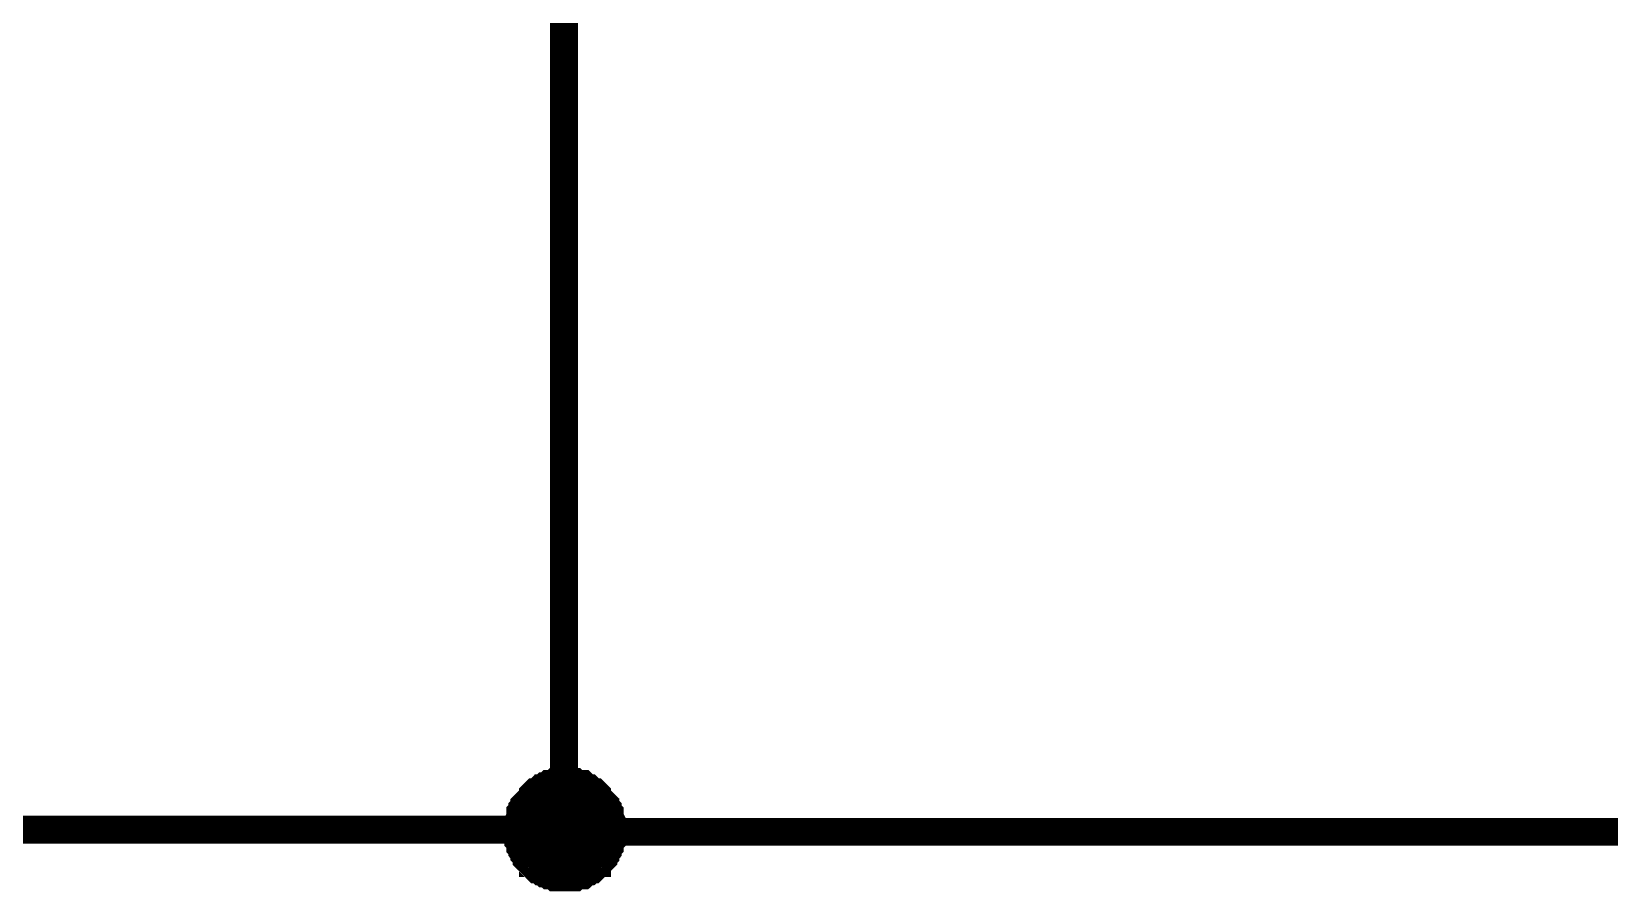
# Model space of a CAD drawing. Header units: millimetres. Extents: x 0 to 800, y 0 to 567.
# Drawn here: x 723.76 to 740.76, y 187.33 to 196.59 of the extents above; entities that cross this region are included whole.
import ezdxf

# ---------------------------------------------------------------- set-up
doc = ezdxf.new("R2010")
doc.units = ezdxf.units.MM
doc.layers.add('Sheet', color=255, linetype='Continuous')

msp = doc.modelspace()

# ---------------------------------------------------------------- linework, layer by layer
at = {"layer": 'Sheet'}
for points, const_width in [([(729.498, 197.647), (729.498, 187.97), (744.505, 187.97), (763.544, 187.97), (763.544, 214.267)], 0.3), ([(729.005, 187.993), (729.005, 188.015), (729.005, 188.038), (729.005, 188.06), (729.005, 188.082), (729.027, 188.127), (729.027, 188.15), (729.027, 188.172), (729.05, 188.194), (729.05, 188.217), (729.072, 188.239), (729.072, 188.262), (729.094, 188.284), (729.094, 188.284), (729.117, 188.306), (729.139, 188.329), (729.162, 188.351), (729.162, 188.374), (729.184, 188.396), (729.206, 188.396), (729.229, 188.418), (729.251, 188.441), (729.274, 188.441), (729.296, 188.463), (729.318, 188.463), (729.341, 188.486), (729.363, 188.486), (729.386, 188.486), (729.408, 188.508), (729.43, 188.508), (729.475, 188.508), (729.498, 188.508), (729.52, 188.508)], 0.3), ([(729.005, 187.993), (729.005, 188.015), (729.005, 188.038), (729.005, 188.06), (729.005, 188.082), (729.027, 188.127), (729.027, 188.15), (729.027, 188.172), (729.05, 188.194), (729.05, 188.217), (729.072, 188.239), (729.072, 188.262), (729.094, 188.284), (729.094, 188.284), (729.117, 188.306), (729.139, 188.329), (729.162, 188.351), (729.162, 188.374), (729.184, 188.396), (729.206, 188.396), (729.229, 188.418), (729.251, 188.441), (729.274, 188.441), (729.296, 188.463), (729.318, 188.463), (729.341, 188.486), (729.363, 188.486), (729.386, 188.486), (729.408, 188.508), (729.43, 188.508), (729.475, 188.508), (729.498, 188.508), (729.52, 188.508)], 0.3), ([(729.005, 187.993), (729.005, 188.015), (729.005, 188.038), (729.005, 188.06), (729.005, 188.082), (729.027, 188.127), (729.027, 188.15), (729.027, 188.172), (729.05, 188.194), (729.05, 188.217), (729.072, 188.239), (729.072, 188.262), (729.094, 188.284), (729.094, 188.284), (729.117, 188.306), (729.139, 188.329), (729.162, 188.351), (729.162, 188.374), (729.184, 188.396), (729.206, 188.396), (729.229, 188.418), (729.251, 188.441), (729.274, 188.441), (729.296, 188.463), (729.318, 188.463), (729.341, 188.486), (729.363, 188.486), (729.386, 188.486), (729.408, 188.508), (729.43, 188.508), (729.475, 188.508), (729.498, 188.508), (729.52, 188.508)], 0.3), ([(729.005, 187.993), (729.005, 188.015), (729.005, 188.038), (729.005, 188.06), (729.005, 188.082), (729.027, 188.127), (729.027, 188.15), (729.027, 188.172), (729.05, 188.194), (729.05, 188.217), (729.072, 188.239), (729.072, 188.262), (729.094, 188.284), (729.094, 188.284), (729.117, 188.306), (729.139, 188.329), (729.162, 188.351), (729.162, 188.374), (729.184, 188.396), (729.206, 188.396), (729.229, 188.418), (729.251, 188.441), (729.274, 188.441), (729.296, 188.463), (729.318, 188.463), (729.341, 188.486), (729.363, 188.486), (729.386, 188.486), (729.408, 188.508), (729.43, 188.508), (729.475, 188.508), (729.498, 188.508), (729.52, 188.508)], 0.3), ([(729.52, 188.508), (729.52, 188.508)], 0.3), ([(729.52, 188.508), (729.542, 188.508), (729.565, 188.508), (729.587, 188.508), (729.61, 188.508), (729.632, 188.486), (729.654, 188.486), (729.699, 188.486), (729.722, 188.463), (729.722, 188.463), (729.744, 188.441), (729.766, 188.441), (729.789, 188.418), (729.811, 188.396), (729.834, 188.396), (729.856, 188.374), (729.856, 188.351), (729.878, 188.329), (729.901, 188.306), (729.923, 188.284), (729.923, 188.284), (729.946, 188.262), (729.946, 188.239), (729.968, 188.217), (729.968, 188.194), (729.99, 188.172), (729.99, 188.15), (729.99, 188.127), (730.013, 188.082), (730.013, 188.06), (730.013, 188.038), (730.013, 188.015), (730.013, 187.993)], 0.3), ([(729.52, 188.508), (729.52, 188.508)], 0.3), ([(729.52, 188.508), (729.542, 188.508), (729.565, 188.508), (729.587, 188.508), (729.61, 188.508), (729.632, 188.486), (729.654, 188.486), (729.699, 188.486), (729.722, 188.463), (729.722, 188.463), (729.744, 188.441), (729.766, 188.441), (729.789, 188.418), (729.811, 188.396), (729.834, 188.396), (729.856, 188.374), (729.856, 188.351), (729.878, 188.329), (729.901, 188.306), (729.923, 188.284), (729.923, 188.284), (729.946, 188.262), (729.946, 188.239), (729.968, 188.217), (729.968, 188.194), (729.99, 188.172), (729.99, 188.15), (729.99, 188.127), (730.013, 188.082), (730.013, 188.06), (730.013, 188.038), (730.013, 188.015), (730.013, 187.993)], 0.3), ([(729.52, 188.508), (729.52, 188.508)], 0.3), ([(729.52, 188.508), (729.542, 188.508), (729.565, 188.508), (729.587, 188.508), (729.61, 188.508), (729.632, 188.486), (729.654, 188.486), (729.699, 188.486), (729.722, 188.463), (729.722, 188.463), (729.744, 188.441), (729.766, 188.441), (729.789, 188.418), (729.811, 188.396), (729.834, 188.396), (729.856, 188.374), (729.856, 188.351), (729.878, 188.329), (729.901, 188.306), (729.923, 188.284), (729.923, 188.284), (729.946, 188.262), (729.946, 188.239), (729.968, 188.217), (729.968, 188.194), (729.99, 188.172), (729.99, 188.15), (729.99, 188.127), (730.013, 188.082), (730.013, 188.06), (730.013, 188.038), (730.013, 188.015), (730.013, 187.993)], 0.3), ([(729.52, 188.508), (729.52, 188.508)], 0.3), ([(729.52, 188.508), (729.542, 188.508), (729.565, 188.508), (729.587, 188.508), (729.61, 188.508), (729.632, 188.486), (729.654, 188.486), (729.699, 188.486), (729.722, 188.463), (729.722, 188.463), (729.744, 188.441), (729.766, 188.441), (729.789, 188.418), (729.811, 188.396), (729.834, 188.396), (729.856, 188.374), (729.856, 188.351), (729.878, 188.329), (729.901, 188.306), (729.923, 188.284), (729.923, 188.284), (729.946, 188.262), (729.946, 188.239), (729.968, 188.217), (729.968, 188.194), (729.99, 188.172), (729.99, 188.15), (729.99, 188.127), (730.013, 188.082), (730.013, 188.06), (730.013, 188.038), (730.013, 188.015), (730.013, 187.993)], 0.3), ([(729.005, 187.993), (729.005, 188.015), (729.005, 188.038), (729.005, 188.06), (729.005, 188.082), (729.027, 188.127), (729.027, 188.15), (729.027, 188.172), (729.05, 188.194), (729.05, 188.217), (729.072, 188.239), (729.072, 188.262), (729.094, 188.284), (729.094, 188.284), (729.117, 188.306), (729.139, 188.329), (729.162, 188.351), (729.162, 188.374), (729.184, 188.396), (729.206, 188.396), (729.229, 188.418), (729.251, 188.441), (729.274, 188.441), (729.296, 188.463), (729.318, 188.463), (729.341, 188.486), (729.363, 188.486), (729.386, 188.486), (729.408, 188.508), (729.43, 188.508), (729.475, 188.508), (729.498, 188.508), (729.52, 188.508)], 0.0991), ([(729.005, 187.993), (729.005, 188.015), (729.005, 188.038), (729.005, 188.06), (729.005, 188.082), (729.027, 188.127), (729.027, 188.15), (729.027, 188.172), (729.05, 188.194), (729.05, 188.217), (729.072, 188.239), (729.072, 188.262), (729.094, 188.284), (729.094, 188.284), (729.117, 188.306), (729.139, 188.329), (729.162, 188.351), (729.162, 188.374), (729.184, 188.396), (729.206, 188.396), (729.229, 188.418), (729.251, 188.441), (729.274, 188.441), (729.296, 188.463), (729.318, 188.463), (729.341, 188.486), (729.363, 188.486), (729.386, 188.486), (729.408, 188.508), (729.43, 188.508), (729.475, 188.508), (729.498, 188.508), (729.52, 188.508)], 0.0991), ([(729.005, 187.993), (729.005, 188.015), (729.005, 188.038), (729.005, 188.06), (729.005, 188.082), (729.027, 188.127), (729.027, 188.15), (729.027, 188.172), (729.05, 188.194), (729.05, 188.217), (729.072, 188.239), (729.072, 188.262), (729.094, 188.284), (729.094, 188.284), (729.117, 188.306), (729.139, 188.329), (729.162, 188.351), (729.162, 188.374), (729.184, 188.396), (729.206, 188.396), (729.229, 188.418), (729.251, 188.441), (729.274, 188.441), (729.296, 188.463), (729.318, 188.463), (729.341, 188.486), (729.363, 188.486), (729.386, 188.486), (729.408, 188.508), (729.43, 188.508), (729.475, 188.508), (729.498, 188.508), (729.52, 188.508)], 0.0991), ([(729.005, 187.993), (729.005, 188.015), (729.005, 188.038), (729.005, 188.06), (729.005, 188.082), (729.027, 188.127), (729.027, 188.15), (729.027, 188.172), (729.05, 188.194), (729.05, 188.217), (729.072, 188.239), (729.072, 188.262), (729.094, 188.284), (729.094, 188.284), (729.117, 188.306), (729.139, 188.329), (729.162, 188.351), (729.162, 188.374), (729.184, 188.396), (729.206, 188.396), (729.229, 188.418), (729.251, 188.441), (729.274, 188.441), (729.296, 188.463), (729.318, 188.463), (729.341, 188.486), (729.363, 188.486), (729.386, 188.486), (729.408, 188.508), (729.43, 188.508), (729.475, 188.508), (729.498, 188.508), (729.52, 188.508)], 0.0991), ([(729.52, 188.508), (729.52, 188.508)], 0.0991), ([(729.52, 188.508), (729.542, 188.508), (729.565, 188.508), (729.587, 188.508), (729.61, 188.508), (729.632, 188.486), (729.654, 188.486), (729.699, 188.486), (729.722, 188.463), (729.722, 188.463), (729.744, 188.441), (729.766, 188.441), (729.789, 188.418), (729.811, 188.396), (729.834, 188.396), (729.856, 188.374), (729.856, 188.351), (729.878, 188.329), (729.901, 188.306), (729.923, 188.284), (729.923, 188.284), (729.946, 188.262), (729.946, 188.239), (729.968, 188.217), (729.968, 188.194), (729.99, 188.172), (729.99, 188.15), (729.99, 188.127), (730.013, 188.082), (730.013, 188.06), (730.013, 188.038), (730.013, 188.015), (730.013, 187.993)], 0.0991), ([(729.52, 188.508), (729.52, 188.508)], 0.0991), ([(729.52, 188.508), (729.542, 188.508), (729.565, 188.508), (729.587, 188.508), (729.61, 188.508), (729.632, 188.486), (729.654, 188.486), (729.699, 188.486), (729.722, 188.463), (729.722, 188.463), (729.744, 188.441), (729.766, 188.441), (729.789, 188.418), (729.811, 188.396), (729.834, 188.396), (729.856, 188.374), (729.856, 188.351), (729.878, 188.329), (729.901, 188.306), (729.923, 188.284), (729.923, 188.284), (729.946, 188.262), (729.946, 188.239), (729.968, 188.217), (729.968, 188.194), (729.99, 188.172), (729.99, 188.15), (729.99, 188.127), (730.013, 188.082), (730.013, 188.06), (730.013, 188.038), (730.013, 188.015), (730.013, 187.993)], 0.0991), ([(729.52, 188.508), (729.52, 188.508)], 0.0991), ([(729.52, 188.508), (729.542, 188.508), (729.565, 188.508), (729.587, 188.508), (729.61, 188.508), (729.632, 188.486), (729.654, 188.486), (729.699, 188.486), (729.722, 188.463), (729.722, 188.463), (729.744, 188.441), (729.766, 188.441), (729.789, 188.418), (729.811, 188.396), (729.834, 188.396), (729.856, 188.374), (729.856, 188.351), (729.878, 188.329), (729.901, 188.306), (729.923, 188.284), (729.923, 188.284), (729.946, 188.262), (729.946, 188.239), (729.968, 188.217), (729.968, 188.194), (729.99, 188.172), (729.99, 188.15), (729.99, 188.127), (730.013, 188.082), (730.013, 188.06), (730.013, 188.038), (730.013, 188.015), (730.013, 187.993)], 0.0991), ([(729.52, 188.508), (729.52, 188.508)], 0.0991), ([(729.52, 188.508), (729.542, 188.508), (729.565, 188.508), (729.587, 188.508), (729.61, 188.508), (729.632, 188.486), (729.654, 188.486), (729.699, 188.486), (729.722, 188.463), (729.722, 188.463), (729.744, 188.441), (729.766, 188.441), (729.789, 188.418), (729.811, 188.396), (729.834, 188.396), (729.856, 188.374), (729.856, 188.351), (729.878, 188.329), (729.901, 188.306), (729.923, 188.284), (729.923, 188.284), (729.946, 188.262), (729.946, 188.239), (729.968, 188.217), (729.968, 188.194), (729.99, 188.172), (729.99, 188.15), (729.99, 188.127), (730.013, 188.082), (730.013, 188.06), (730.013, 188.038), (730.013, 188.015), (730.013, 187.993)], 0.0991), ([(715.005, 187.993), (729.52, 187.993)], 0.3), ([(729.52, 187.478), (729.498, 187.478), (729.475, 187.478), (729.43, 187.478), (729.408, 187.478), (729.386, 187.5), (729.363, 187.5), (729.341, 187.5), (729.318, 187.522), (729.296, 187.522), (729.274, 187.545), (729.251, 187.545), (729.229, 187.567), (729.206, 187.567), (729.184, 187.59), (729.162, 187.612), (729.162, 187.634), (729.139, 187.634), (729.117, 187.657), (729.094, 187.679), (729.094, 187.702), (729.072, 187.724), (729.072, 187.746), (729.05, 187.769), (729.05, 187.791), (729.027, 187.814), (729.027, 187.836), (729.027, 187.858), (729.005, 187.881), (729.005, 187.903), (729.005, 187.948), (729.005, 187.97), (729.005, 187.993)], 0.3), ([(729.005, 187.993), (729.005, 187.993)], 0.3), ([(729.52, 187.478), (729.498, 187.478), (729.475, 187.478), (729.43, 187.478), (729.408, 187.478), (729.386, 187.5), (729.363, 187.5), (729.341, 187.5), (729.318, 187.522), (729.296, 187.522), (729.274, 187.545), (729.251, 187.545), (729.229, 187.567), (729.206, 187.567), (729.184, 187.59), (729.162, 187.612), (729.162, 187.634), (729.139, 187.634), (729.117, 187.657), (729.094, 187.679), (729.094, 187.702), (729.072, 187.724), (729.072, 187.746), (729.05, 187.769), (729.05, 187.791), (729.027, 187.814), (729.027, 187.836), (729.027, 187.858), (729.005, 187.881), (729.005, 187.903), (729.005, 187.948), (729.005, 187.97), (729.005, 187.993)], 0.3), ([(729.005, 187.993), (729.005, 187.993)], 0.3), ([(729.52, 187.478), (729.498, 187.478), (729.475, 187.478), (729.43, 187.478), (729.408, 187.478), (729.386, 187.5), (729.363, 187.5), (729.341, 187.5), (729.318, 187.522), (729.296, 187.522), (729.274, 187.545), (729.251, 187.545), (729.229, 187.567), (729.206, 187.567), (729.184, 187.59), (729.162, 187.612), (729.162, 187.634), (729.139, 187.634), (729.117, 187.657), (729.094, 187.679), (729.094, 187.702), (729.072, 187.724), (729.072, 187.746), (729.05, 187.769), (729.05, 187.791), (729.027, 187.814), (729.027, 187.836), (729.027, 187.858), (729.005, 187.881), (729.005, 187.903), (729.005, 187.948), (729.005, 187.97), (729.005, 187.993)], 0.3), ([(729.005, 187.993), (729.005, 187.993)], 0.3), ([(729.52, 187.478), (729.498, 187.478), (729.475, 187.478), (729.43, 187.478), (729.408, 187.478), (729.386, 187.5), (729.363, 187.5), (729.341, 187.5), (729.318, 187.522), (729.296, 187.522), (729.274, 187.545), (729.251, 187.545), (729.229, 187.567), (729.206, 187.567), (729.184, 187.59), (729.162, 187.612), (729.162, 187.634), (729.139, 187.634), (729.117, 187.657), (729.094, 187.679), (729.094, 187.702), (729.072, 187.724), (729.072, 187.746), (729.05, 187.769), (729.05, 187.791), (729.027, 187.814), (729.027, 187.836), (729.027, 187.858), (729.005, 187.881), (729.005, 187.903), (729.005, 187.948), (729.005, 187.97), (729.005, 187.993)], 0.3), ([(729.005, 187.993), (729.005, 187.993)], 0.3), ([(729.52, 187.478), (729.498, 187.478), (729.475, 187.478), (729.43, 187.478), (729.408, 187.478), (729.386, 187.5), (729.363, 187.5), (729.341, 187.5), (729.318, 187.522), (729.296, 187.522), (729.274, 187.545), (729.251, 187.545), (729.229, 187.567), (729.206, 187.567), (729.184, 187.59), (729.162, 187.612), (729.162, 187.634), (729.139, 187.634), (729.117, 187.657), (729.094, 187.679), (729.094, 187.702), (729.072, 187.724), (729.072, 187.746), (729.05, 187.769), (729.05, 187.791), (729.027, 187.814), (729.027, 187.836), (729.027, 187.858), (729.005, 187.881), (729.005, 187.903), (729.005, 187.948), (729.005, 187.97), (729.005, 187.993)], 0.0991), ([(729.005, 187.993), (729.005, 187.993)], 0.0991), ([(729.52, 187.478), (729.498, 187.478), (729.475, 187.478), (729.43, 187.478), (729.408, 187.478), (729.386, 187.5), (729.363, 187.5), (729.341, 187.5), (729.318, 187.522), (729.296, 187.522), (729.274, 187.545), (729.251, 187.545), (729.229, 187.567), (729.206, 187.567), (729.184, 187.59), (729.162, 187.612), (729.162, 187.634), (729.139, 187.634), (729.117, 187.657), (729.094, 187.679), (729.094, 187.702), (729.072, 187.724), (729.072, 187.746), (729.05, 187.769), (729.05, 187.791), (729.027, 187.814), (729.027, 187.836), (729.027, 187.858), (729.005, 187.881), (729.005, 187.903), (729.005, 187.948), (729.005, 187.97), (729.005, 187.993)], 0.0991), ([(729.005, 187.993), (729.005, 187.993)], 0.0991), ([(729.52, 187.478), (729.498, 187.478), (729.475, 187.478), (729.43, 187.478), (729.408, 187.478), (729.386, 187.5), (729.363, 187.5), (729.341, 187.5), (729.318, 187.522), (729.296, 187.522), (729.274, 187.545), (729.251, 187.545), (729.229, 187.567), (729.206, 187.567), (729.184, 187.59), (729.162, 187.612), (729.162, 187.634), (729.139, 187.634), (729.117, 187.657), (729.094, 187.679), (729.094, 187.702), (729.072, 187.724), (729.072, 187.746), (729.05, 187.769), (729.05, 187.791), (729.027, 187.814), (729.027, 187.836), (729.027, 187.858), (729.005, 187.881), (729.005, 187.903), (729.005, 187.948), (729.005, 187.97), (729.005, 187.993)], 0.0991), ([(729.005, 187.993), (729.005, 187.993)], 0.0991), ([(729.52, 187.478), (729.498, 187.478), (729.475, 187.478), (729.43, 187.478), (729.408, 187.478), (729.386, 187.5), (729.363, 187.5), (729.341, 187.5), (729.318, 187.522), (729.296, 187.522), (729.274, 187.545), (729.251, 187.545), (729.229, 187.567), (729.206, 187.567), (729.184, 187.59), (729.162, 187.612), (729.162, 187.634), (729.139, 187.634), (729.117, 187.657), (729.094, 187.679), (729.094, 187.702), (729.072, 187.724), (729.072, 187.746), (729.05, 187.769), (729.05, 187.791), (729.027, 187.814), (729.027, 187.836), (729.027, 187.858), (729.005, 187.881), (729.005, 187.903), (729.005, 187.948), (729.005, 187.97), (729.005, 187.993)], 0.0991), ([(729.005, 187.993), (729.005, 187.993)], 0.0991), ([(730.013, 187.993), (730.013, 187.97), (730.013, 187.948), (730.013, 187.903), (730.013, 187.881), (729.99, 187.858), (729.99, 187.836), (729.99, 187.814), (729.968, 187.791), (729.968, 187.769), (729.946, 187.746), (729.946, 187.724), (729.923, 187.702), (729.923, 187.679), (729.901, 187.657), (729.878, 187.634), (729.856, 187.634), (729.856, 187.612), (729.834, 187.59), (729.811, 187.567), (729.789, 187.567), (729.766, 187.545), (729.744, 187.545), (729.722, 187.522), (729.722, 187.522), (729.699, 187.5), (729.654, 187.5), (729.632, 187.5), (729.61, 187.478), (729.587, 187.478), (729.565, 187.478), (729.542, 187.478), (729.52, 187.478)], 0.3), ([(730.013, 187.993), (730.013, 187.97), (730.013, 187.948), (730.013, 187.903), (730.013, 187.881), (729.99, 187.858), (729.99, 187.836), (729.99, 187.814), (729.968, 187.791), (729.968, 187.769), (729.946, 187.746), (729.946, 187.724), (729.923, 187.702), (729.923, 187.679), (729.901, 187.657), (729.878, 187.634), (729.856, 187.634), (729.856, 187.612), (729.834, 187.59), (729.811, 187.567), (729.789, 187.567), (729.766, 187.545), (729.744, 187.545), (729.722, 187.522), (729.722, 187.522), (729.699, 187.5), (729.654, 187.5), (729.632, 187.5), (729.61, 187.478), (729.587, 187.478), (729.565, 187.478), (729.542, 187.478), (729.52, 187.478)], 0.3), ([(730.013, 187.993), (730.013, 187.97), (730.013, 187.948), (730.013, 187.903), (730.013, 187.881), (729.99, 187.858), (729.99, 187.836), (729.99, 187.814), (729.968, 187.791), (729.968, 187.769), (729.946, 187.746), (729.946, 187.724), (729.923, 187.702), (729.923, 187.679), (729.901, 187.657), (729.878, 187.634), (729.856, 187.634), (729.856, 187.612), (729.834, 187.59), (729.811, 187.567), (729.789, 187.567), (729.766, 187.545), (729.744, 187.545), (729.722, 187.522), (729.722, 187.522), (729.699, 187.5), (729.654, 187.5), (729.632, 187.5), (729.61, 187.478), (729.587, 187.478), (729.565, 187.478), (729.542, 187.478), (729.52, 187.478)], 0.3), ([(730.013, 187.993), (730.013, 187.97), (730.013, 187.948), (730.013, 187.903), (730.013, 187.881), (729.99, 187.858), (729.99, 187.836), (729.99, 187.814), (729.968, 187.791), (729.968, 187.769), (729.946, 187.746), (729.946, 187.724), (729.923, 187.702), (729.923, 187.679), (729.901, 187.657), (729.878, 187.634), (729.856, 187.634), (729.856, 187.612), (729.834, 187.59), (729.811, 187.567), (729.789, 187.567), (729.766, 187.545), (729.744, 187.545), (729.722, 187.522), (729.722, 187.522), (729.699, 187.5), (729.654, 187.5), (729.632, 187.5), (729.61, 187.478), (729.587, 187.478), (729.565, 187.478), (729.542, 187.478), (729.52, 187.478)], 0.3), ([(730.013, 187.993), (730.013, 187.97), (730.013, 187.948), (730.013, 187.903), (730.013, 187.881), (729.99, 187.858), (729.99, 187.836), (729.99, 187.814), (729.968, 187.791), (729.968, 187.769), (729.946, 187.746), (729.946, 187.724), (729.923, 187.702), (729.923, 187.679), (729.901, 187.657), (729.878, 187.634), (729.856, 187.634), (729.856, 187.612), (729.834, 187.59), (729.811, 187.567), (729.789, 187.567), (729.766, 187.545), (729.744, 187.545), (729.722, 187.522), (729.722, 187.522), (729.699, 187.5), (729.654, 187.5), (729.632, 187.5), (729.61, 187.478), (729.587, 187.478), (729.565, 187.478), (729.542, 187.478), (729.52, 187.478)], 0.0991), ([(730.013, 187.993), (730.013, 187.97), (730.013, 187.948), (730.013, 187.903), (730.013, 187.881), (729.99, 187.858), (729.99, 187.836), (729.99, 187.814), (729.968, 187.791), (729.968, 187.769), (729.946, 187.746), (729.946, 187.724), (729.923, 187.702), (729.923, 187.679), (729.901, 187.657), (729.878, 187.634), (729.856, 187.634), (729.856, 187.612), (729.834, 187.59), (729.811, 187.567), (729.789, 187.567), (729.766, 187.545), (729.744, 187.545), (729.722, 187.522), (729.722, 187.522), (729.699, 187.5), (729.654, 187.5), (729.632, 187.5), (729.61, 187.478), (729.587, 187.478), (729.565, 187.478), (729.542, 187.478), (729.52, 187.478)], 0.0991), ([(730.013, 187.993), (730.013, 187.97), (730.013, 187.948), (730.013, 187.903), (730.013, 187.881), (729.99, 187.858), (729.99, 187.836), (729.99, 187.814), (729.968, 187.791), (729.968, 187.769), (729.946, 187.746), (729.946, 187.724), (729.923, 187.702), (729.923, 187.679), (729.901, 187.657), (729.878, 187.634), (729.856, 187.634), (729.856, 187.612), (729.834, 187.59), (729.811, 187.567), (729.789, 187.567), (729.766, 187.545), (729.744, 187.545), (729.722, 187.522), (729.722, 187.522), (729.699, 187.5), (729.654, 187.5), (729.632, 187.5), (729.61, 187.478), (729.587, 187.478), (729.565, 187.478), (729.542, 187.478), (729.52, 187.478)], 0.0991), ([(730.013, 187.993), (730.013, 187.97), (730.013, 187.948), (730.013, 187.903), (730.013, 187.881), (729.99, 187.858), (729.99, 187.836), (729.99, 187.814), (729.968, 187.791), (729.968, 187.769), (729.946, 187.746), (729.946, 187.724), (729.923, 187.702), (729.923, 187.679), (729.901, 187.657), (729.878, 187.634), (729.856, 187.634), (729.856, 187.612), (729.834, 187.59), (729.811, 187.567), (729.789, 187.567), (729.766, 187.545), (729.744, 187.545), (729.722, 187.522), (729.722, 187.522), (729.699, 187.5), (729.654, 187.5), (729.632, 187.5), (729.61, 187.478), (729.587, 187.478), (729.565, 187.478), (729.542, 187.478), (729.52, 187.478)], 0.0991), ([(730.013, 187.993), (730.013, 187.993), (730.013, 187.993), (730.013, 187.993), (730.013, 187.993), (730.013, 187.993), (730.013, 187.993), (730.013, 187.993), (730.013, 187.993), (730.013, 187.993), (730.013, 187.993), (730.013, 187.993), (730.013, 187.993), (730.013, 187.993), (730.013, 187.993), (730.013, 187.993), (730.013, 187.993), (730.013, 187.993), (730.013, 187.993), (730.013, 187.993), (730.013, 187.993), (730.013, 187.993), (730.013, 187.993), (730.013, 187.993), (730.013, 187.993), (730.013, 187.993), (730.013, 187.993), (730.013, 187.993), (730.013, 187.993), (730.013, 187.993), (730.013, 187.993), (730.013, 187.993), (730.013, 187.993)], 0.3), ([(730.013, 187.993), (730.013, 187.993)], 0.3), ([(730.013, 187.993), (730.013, 187.993), (730.013, 187.993), (730.013, 187.993), (730.013, 187.993), (730.013, 187.993), (730.013, 187.993), (730.013, 187.993), (730.013, 187.993), (730.013, 187.993), (730.013, 187.993), (730.013, 187.993), (730.013, 187.993), (730.013, 187.993), (730.013, 187.993), (730.013, 187.993), (730.013, 187.993), (730.013, 187.993), (730.013, 187.993), (730.013, 187.993), (730.013, 187.993), (730.013, 187.993), (730.013, 187.993), (730.013, 187.993), (730.013, 187.993), (730.013, 187.993), (730.013, 187.993), (730.013, 187.993), (730.013, 187.993), (730.013, 187.993), (730.013, 187.993), (730.013, 187.993), (730.013, 187.993)], 0.3), ([(730.013, 187.993), (730.013, 187.993)], 0.3), ([(730.013, 187.993), (730.013, 187.993), (730.013, 187.993), (730.013, 187.993), (730.013, 187.993), (730.013, 187.993), (730.013, 187.993), (730.013, 187.993), (730.013, 187.993), (730.013, 187.993), (730.013, 187.993), (730.013, 187.993), (730.013, 187.993), (730.013, 187.993), (730.013, 187.993), (730.013, 187.993), (730.013, 187.993), (730.013, 187.993), (730.013, 187.993), (730.013, 187.993), (730.013, 187.993), (730.013, 187.993), (730.013, 187.993), (730.013, 187.993), (730.013, 187.993), (730.013, 187.993), (730.013, 187.993), (730.013, 187.993), (730.013, 187.993), (730.013, 187.993), (730.013, 187.993), (730.013, 187.993), (730.013, 187.993)], 0.3), ([(730.013, 187.993), (730.013, 187.993)], 0.3), ([(730.013, 187.993), (730.013, 187.993), (730.013, 187.993), (730.013, 187.993), (730.013, 187.993), (730.013, 187.993), (730.013, 187.993), (730.013, 187.993), (730.013, 187.993), (730.013, 187.993), (730.013, 187.993), (730.013, 187.993), (730.013, 187.993), (730.013, 187.993), (730.013, 187.993), (730.013, 187.993), (730.013, 187.993), (730.013, 187.993), (730.013, 187.993), (730.013, 187.993), (730.013, 187.993), (730.013, 187.993), (730.013, 187.993), (730.013, 187.993), (730.013, 187.993), (730.013, 187.993), (730.013, 187.993), (730.013, 187.993), (730.013, 187.993), (730.013, 187.993), (730.013, 187.993), (730.013, 187.993), (730.013, 187.993)], 0.3), ([(730.013, 187.993), (730.013, 187.993)], 0.3), ([(730.013, 187.993), (730.013, 187.993), (730.013, 187.993), (730.013, 187.993), (730.013, 187.993), (730.013, 187.993), (730.013, 187.993), (730.013, 187.993), (730.013, 187.993), (730.013, 187.993), (730.013, 187.993), (730.013, 187.993), (730.013, 187.993), (730.013, 187.993), (730.013, 187.993), (730.013, 187.993), (730.013, 187.993), (730.013, 187.993), (730.013, 187.993), (730.013, 187.993), (730.013, 187.993), (730.013, 187.993), (730.013, 187.993), (730.013, 187.993), (730.013, 187.993), (730.013, 187.993), (730.013, 187.993), (730.013, 187.993), (730.013, 187.993), (730.013, 187.993), (730.013, 187.993), (730.013, 187.993), (730.013, 187.993)], 0.0991), ([(730.013, 187.993), (730.013, 187.993)], 0.0991), ([(730.013, 187.993), (730.013, 187.993), (730.013, 187.993), (730.013, 187.993), (730.013, 187.993), (730.013, 187.993), (730.013, 187.993), (730.013, 187.993), (730.013, 187.993), (730.013, 187.993), (730.013, 187.993), (730.013, 187.993), (730.013, 187.993), (730.013, 187.993), (730.013, 187.993), (730.013, 187.993), (730.013, 187.993), (730.013, 187.993), (730.013, 187.993), (730.013, 187.993), (730.013, 187.993), (730.013, 187.993), (730.013, 187.993), (730.013, 187.993), (730.013, 187.993), (730.013, 187.993), (730.013, 187.993), (730.013, 187.993), (730.013, 187.993), (730.013, 187.993), (730.013, 187.993), (730.013, 187.993), (730.013, 187.993)], 0.0991), ([(730.013, 187.993), (730.013, 187.993)], 0.0991), ([(730.013, 187.993), (730.013, 187.993), (730.013, 187.993), (730.013, 187.993), (730.013, 187.993), (730.013, 187.993), (730.013, 187.993), (730.013, 187.993), (730.013, 187.993), (730.013, 187.993), (730.013, 187.993), (730.013, 187.993), (730.013, 187.993), (730.013, 187.993), (730.013, 187.993), (730.013, 187.993), (730.013, 187.993), (730.013, 187.993), (730.013, 187.993), (730.013, 187.993), (730.013, 187.993), (730.013, 187.993), (730.013, 187.993), (730.013, 187.993), (730.013, 187.993), (730.013, 187.993), (730.013, 187.993), (730.013, 187.993), (730.013, 187.993), (730.013, 187.993), (730.013, 187.993), (730.013, 187.993), (730.013, 187.993)], 0.0991), ([(730.013, 187.993), (730.013, 187.993)], 0.0991), ([(730.013, 187.993), (730.013, 187.993), (730.013, 187.993), (730.013, 187.993), (730.013, 187.993), (730.013, 187.993), (730.013, 187.993), (730.013, 187.993), (730.013, 187.993), (730.013, 187.993), (730.013, 187.993), (730.013, 187.993), (730.013, 187.993), (730.013, 187.993), (730.013, 187.993), (730.013, 187.993), (730.013, 187.993), (730.013, 187.993), (730.013, 187.993), (730.013, 187.993), (730.013, 187.993), (730.013, 187.993), (730.013, 187.993), (730.013, 187.993), (730.013, 187.993), (730.013, 187.993), (730.013, 187.993), (730.013, 187.993), (730.013, 187.993), (730.013, 187.993), (730.013, 187.993), (730.013, 187.993), (730.013, 187.993)], 0.0991), ([(730.013, 187.993), (730.013, 187.993)], 0.0991)]:
    msp.add_lwpolyline(points, dxfattribs=dict(at, const_width=const_width))
at = {"layer": 'Sheet', "const_width": 0.508}
msp.add_lwpolyline([(729.245, 188, 1), (729.753, 188, 1)], format="xyb", close=True, dxfattribs=at)

doc.saveas('drawing.dxf')
